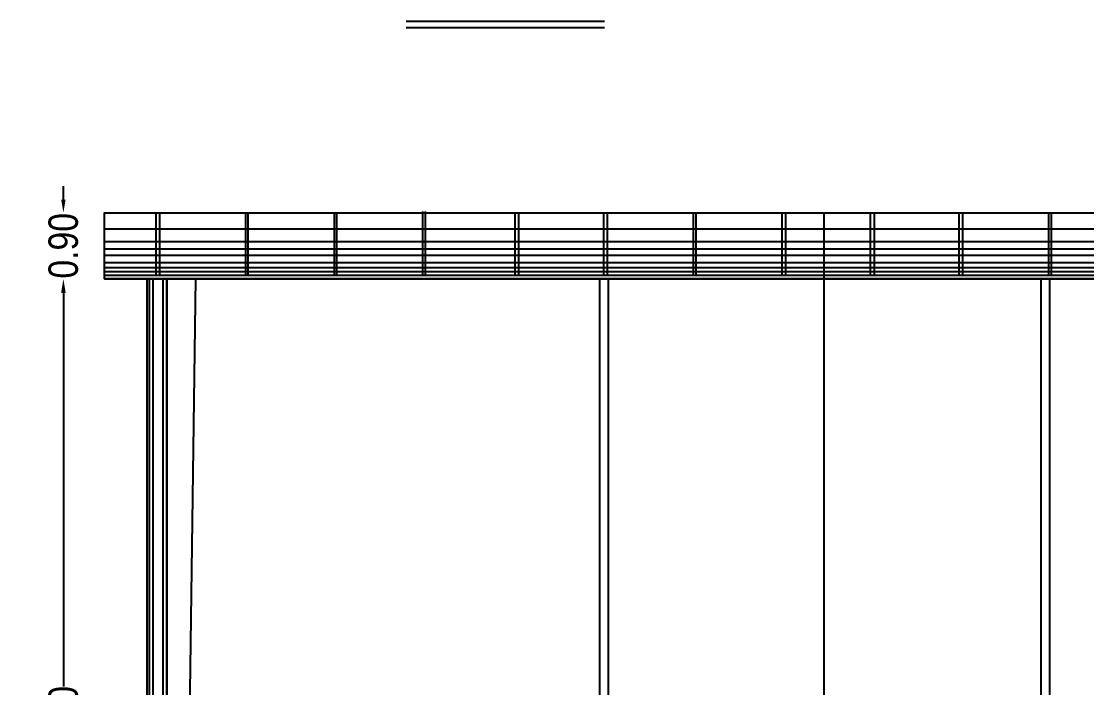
# Model space of a CAD drawing. Header units: metres. Extents: x -941 to 1333, y -28 to 1490.
# Drawn here: x 1009.25 to 1023.73, y 394.98 to 404.04 of the extents above; entities that cross this region are included whole.
import ezdxf

# ---------------------------------------------------------------- set-up
doc = ezdxf.new("R2010")
doc.units = ezdxf.units.M
doc.layers.add('BLK_3_FLR_0_REGULAR_ROOM_1', color=4, linetype='Continuous')
doc.layers.add('BLK_3_HT_OF_BLDG', color=5, linetype='Continuous')
doc.styles.add('style2A', font='swissc.ttf')
doc.dimstyles.get("Standard").update_dxf_attribs({"dimtxt": 0.4, "dimasz": 0.18, "dimexe": 0.18, "dimexo": 0.0625, "dimgap": 0, "dimtad": 0, "dimzin": 0, "dimdsep": 46, "dimtxsty": 'style2A', "dimcen": 0.09, "dimse1": 1, "dimse2": 1, "dimadec": 0, "dimazin": 0, "dimtfac": 1, "dimtofl": 0, "dimtmove": 0, "dimatfit": 3, "dimfxl": 0, "dimtolj": 1, "dimtzin": 0, "dimarcsym": 0})

# ---------------------------------------------------------------- blocks, each defined once
blk = doc.blocks.new('*D959')
at = {"layer": 'BLK_3_HT_OF_BLDG', "color": 0, "lineweight": -2}
for p, q in [((1007.784, 401.26), (1007.784, 395.413)), ((1007.784, 388.511), (1007.784, 394.358))]:
    blk.add_line(p, q, dxfattribs=at)
at = {"layer": 'BLK_3_HT_OF_BLDG', "color": 0}
for points in [[(1007.754, 401.26), (1007.814, 401.26), (1007.784, 401.44)], [(1007.754, 388.511), (1007.814, 388.511), (1007.784, 388.331)]]:
    blk.add_solid(points, dxfattribs=at)
at = {"layer": 'Defpoints', "color": 0}
for p in [(1021.2, 401.44), (1007.784, 388.331), (1021.2, 388.331)]:
    blk.add_point(p, dxfattribs=at)
at = {"layer": 'BLK_3_HT_OF_BLDG', "color": 0, "insert": (1007.784, 394.886), "char_height": 0.4, "attachment_point": 5, "rotation": 90, "style": 'style2A'}
blk.add_mtext('\\A1;13.11', dxfattribs=at)
blk = doc.blocks.new('*D957')
at = {"layer": 'BLK_3_FLR_0_REGULAR_ROOM_1', "color": 0, "lineweight": -2}
for p, q in [((1009.818, 400.349), (1009.818, 394.994)), ((1009.818, 388.511), (1009.818, 393.866))]:
    blk.add_line(p, q, dxfattribs=at)
at = {"layer": 'BLK_3_FLR_0_REGULAR_ROOM_1', "color": 0}
for points in [[(1009.788, 400.349), (1009.848, 400.349), (1009.818, 400.529)], [(1009.788, 388.511), (1009.848, 388.511), (1009.818, 388.331)]]:
    blk.add_solid(points, dxfattribs=at)
at = {"layer": 'Defpoints', "color": 0}
for p in [(1020.31, 400.529), (1009.818, 388.331), (1020.31, 388.331)]:
    blk.add_point(p, dxfattribs=at)
at = {"layer": 'BLK_3_FLR_0_REGULAR_ROOM_1', "color": 0, "insert": (1009.818, 394.43), "char_height": 0.4, "attachment_point": 5, "rotation": 90, "style": 'style2A'}
blk.add_mtext('\\A1;12.20', dxfattribs=at)
blk = doc.blocks.new('*D956')
at = {"color": 0, "lineweight": -2}
for p, q in [((1009.818, 401.62), (1009.818, 401.8)), ((1009.818, 400.361), (1009.818, 400.181))]:
    blk.add_line(p, q, dxfattribs=at)
at = {"color": 0}
for points in [[(1009.788, 401.62), (1009.848, 401.62), (1009.818, 401.44)], [(1009.788, 400.361), (1009.848, 400.361), (1009.818, 400.541)]]:
    blk.add_solid(points, dxfattribs=at)
at = {"layer": 'Defpoints', "color": 0}
for p in [(1009.818, 401.44), (1020.308, 401.44), (1020.308, 400.541)]:
    blk.add_point(p, dxfattribs=at)
at = {"color": 0, "insert": (1009.818, 400.991), "char_height": 0.4, "attachment_point": 5, "rotation": 90, "style": 'style2A'}
blk.add_mtext('\\A1;0.90', dxfattribs=at)

msp = doc.modelspace()

# ---------------------------------------------------------------- linework, layer by layer
at = {"lineweight": 25}
for points in [[(1014.47887, 404.04479), (1017.17631, 404.04479)], [(1014.47887, 403.96094), (1017.17631, 403.96094)], [(1010.37766, 400.54116), (1010.37766, 401.43996), (1029.89678, 401.43996), (1029.89678, 400.54116), (1010.37766, 400.54116), (1029.89678, 400.54116)], [(1011.07295, 401.43996), (1011.07295, 400.59204)], [(1011.12383, 401.43996), (1011.12383, 400.59204)], [(1012.29396, 401.43996), (1012.29396, 400.59204)], [(1012.32787, 401.43996), (1012.32787, 400.59204)], [(1013.498, 401.43996), (1013.498, 400.59204)], [(1013.53192, 401.43996), (1013.53192, 400.59204)], [(1014.70205, 401.45691), (1014.70205, 400.59204)], [(1014.73597, 401.45691), (1014.73597, 400.59204)], [(1015.95697, 401.43996), (1015.95697, 400.59204)], [(1016.00785, 401.43996), (1016.00785, 400.59204)], [(1017.16102, 401.43996), (1017.16102, 400.59204)], [(1017.21189, 401.43996), (1017.21189, 400.59204)], [(1018.38202, 401.43996), (1018.38202, 400.59204)], [(1018.41594, 401.43996), (1018.41594, 400.59204)], [(1019.58607, 401.43996), (1019.58607, 400.59204)], [(1019.63695, 401.43996), (1019.63695, 400.59204)], [(1020.16266, 387.43232), (1020.16266, 401.43996)], [(1020.79012, 401.43996), (1020.79012, 400.59204)], [(1020.84099, 401.43996), (1020.84099, 400.59204)], [(1021.99416, 401.43996), (1021.99416, 400.59204)], [(1022.04504, 401.43996), (1022.04504, 400.59204)], [(1023.21517, 401.43996), (1023.21517, 400.59204)], [(1023.24908, 401.43996), (1023.24908, 400.59204)], [(1010.37766, 401.2195), (1029.89678, 401.2195)], [(1010.37766, 401.04991), (1029.89678, 401.04991)], [(1010.37766, 400.94816), (1029.89678, 400.94816)], [(1010.37766, 400.86337), (1029.89678, 400.86337)], [(1010.37766, 400.76162), (1029.89678, 400.76162)], [(1010.37766, 400.69379), (1029.89678, 400.69379)], [(1010.37766, 400.64291), (1029.89678, 400.64291)], [(1010.37766, 400.59204), (1029.89678, 400.59204)], [(1010.95424, 400.54116), (1010.95424, 389.75562), (1010.98816, 389.75562), (1010.98816, 400.54116)], [(1011.03904, 390.77312), (1011.03904, 400.54116)], [(1011.1747, 390.77312), (1011.1747, 400.54116)], [(1011.22558, 400.54116), (1011.22558, 388.33111), (1011.22558, 400.54116)], [(1011.61562, 400.54116), (1011.44604, 388.33111)], [(1017.11014, 390.77312), (1017.11014, 400.54116)], [(1017.22885, 390.77312), (1017.22885, 400.54116)], [(1023.11342, 390.77312), (1023.11342, 400.54116)], [(1023.23213, 390.77312), (1023.23213, 400.54116)]]:
    msp.add_lwpolyline(points, dxfattribs=at)

# ---------------------------------------------------------------- dimensions: what is measured, and where the dimension line sits
dim = msp.add_linear_dim(base=(1009.81803, 401.43996), p1=(1020.30816, 400.54116), p2=(1020.30816, 401.43996), angle=90, dimstyle='Standard')
dim.commit()
dim.dimension.update_dxf_attribs({"geometry": '*D956', "text_midpoint": (1009.81803, 400.99056)})
at = {"layer": 'BLK_3_FLR_0_REGULAR_ROOM_1', "color": 4}
dim = msp.add_linear_dim(base=(1009.81803, 388.33111), p1=(1020.31008, 400.52873), p2=(1020.31008, 388.33111), angle=90, dimstyle='Standard', dxfattribs=at)
dim.commit()
dim.dimension.update_dxf_attribs({"geometry": '*D957', "text_midpoint": (1009.81803, 394.42992)})
at = {"layer": 'BLK_3_HT_OF_BLDG'}
dim = msp.add_aligned_dim(p1=(1021.19961, 401.43996), p2=(1021.19961, 388.33111), distance=-13.41544, dimstyle='Standard', dxfattribs=at)
dim.commit()
dim.dimension.update_dxf_attribs({"geometry": '*D959', "text_midpoint": (1007.78417, 394.88553)})

doc.saveas('drawing.dxf')
